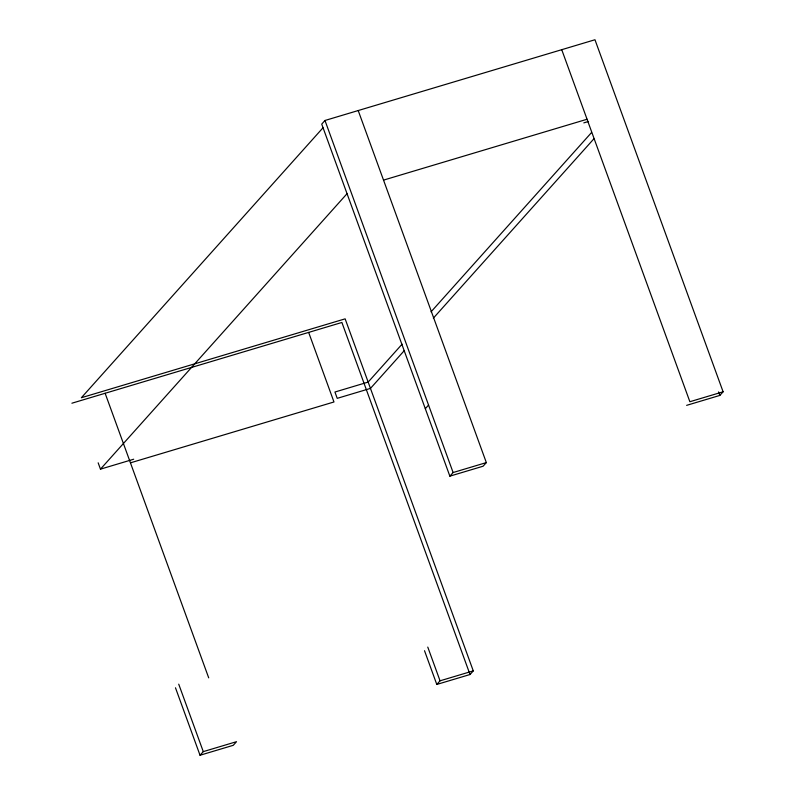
<?xml version="1.0" encoding="UTF-8"?>
<svg xmlns="http://www.w3.org/2000/svg" width="795" height="795" viewBox="0 0 795 795"><rect width="100%" height="100%" fill="white"/><g stroke="black" fill="none" stroke-linecap="round" stroke-linejoin="round"><path stroke-width="1.19" d="M686.622 405.351L719.853 395.413L723.102 391.786L594.968 39.75L324.976 120.482L321.727 124.119L449.861 476.155L483.092 466.218L486.341 462.591L358.207 110.555M322.989 127.796L81.378 397.719L345.139 318.845L473.273 670.881L470.024 674.518L436.793 684.445L424.52 650.717M98.163 462.819L100.468 469.149L347.047 193.682M402.081 344.185L368.155 382.087L334.934 392.024L337.229 398.345L370.46 388.407L404.387 350.506M431.049 311.829L591.569 132.507M433.345 318.159L593.875 138.827M425.305 408.7L428.555 405.072M200.032 755.25L203.281 751.623L236.513 741.685L233.263 745.312L200.032 755.25L175.476 687.794M449.861 476.155L453.11 472.528L486.341 462.591M436.793 684.445L440.042 680.818L473.273 670.881M383.528 180.117L587.058 119.25M583.808 122.877L588.558 121.456M71.898 403.214L341.89 322.472L470.024 674.518M100.468 469.149L133.699 459.212M130.45 462.839L333.979 401.972L308.659 332.409M723.102 391.786L689.871 401.723L561.737 49.688M718.581 391.915L719.853 395.413M324.976 120.482L453.11 472.528M427.77 647.09L440.042 680.818M105.129 393.277L208.707 677.857M178.726 684.167L203.281 751.623"/></g></svg>
